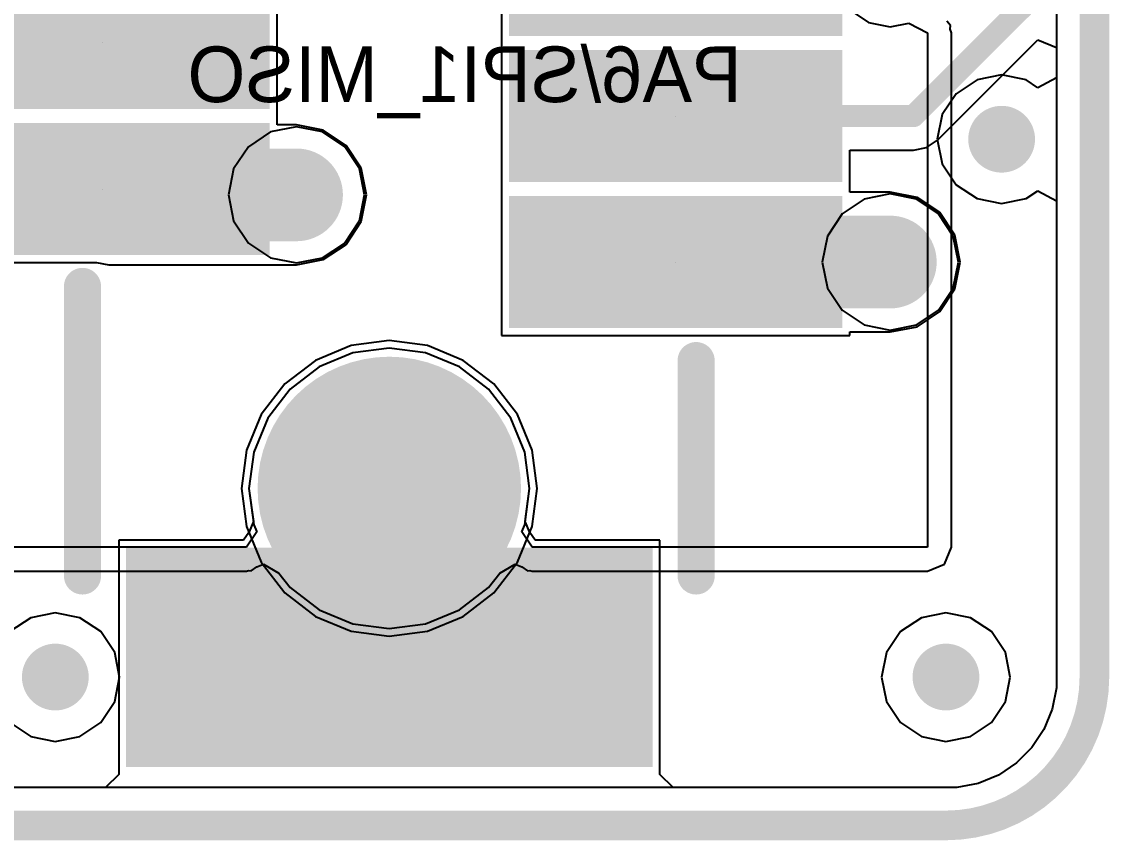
# Model space of a CAD drawing. Header units: millimetres. Extents: x 0.3 to 2.93, y 1.33 to 2.08.
# Drawn here: x 2.641 to 2.934, y 1.326 to 1.5467 of the extents above; entities that cross this region are included whole.
import ezdxf

# ---------------------------------------------------------------- set-up
doc = ezdxf.new("R2010")
doc.units = ezdxf.units.MM
doc.header["$MEASUREMENT"] = 0
for name, color, linetype in [('BottomLayer', 5, 'Continuous'), ('BottomOverlay', 54, 'Continuous'), ('BottomSolder', 6, 'Continuous'), ('Mechanical2', 216, 'Continuous'), ('MidLayer1', 16, 'Continuous'), ('MidLayer2', 76, 'Continuous'), ('MultiLayer', 9, 'Continuous'), ('PadHoleLayer', 156, 'Continuous'), ('TopLayer', 1, 'Continuous'), ('TopOverlay', 2, 'Continuous'), ('TopPaste', 8, 'Continuous'), ('TopSolder', 216, 'Continuous'), ('ViaHoleLayer', 16, 'Continuous')]:
    doc.layers.add(name, color=color, linetype=linetype)

# ---------------------------------------------------------------- blocks, each defined once
blk = doc.blocks.new('DF9_15S_1V_100')
at = {"layer": 'BottomLayer', "const_width": 0.0315}
blk.add_lwpolyline([(-0.21457, 0, 1), (-0.18307, 0, 1)], format="xyb", close=True, dxfattribs=at)
at = {"layer": 'BottomSolder', "const_width": 0.0355}
blk.add_lwpolyline([(-0.21657, 0, 1), (-0.18107, 0, 1)], format="xyb", close=True, dxfattribs=at)
at = {"layer": 'MidLayer1', "const_width": 0.0315}
blk.add_lwpolyline([(-0.21457, 0, 1), (-0.18307, 0, 1)], format="xyb", close=True, dxfattribs=at)
at = {"layer": 'MidLayer2', "const_width": 0.0315}
blk.add_lwpolyline([(-0.21457, 0, 1), (-0.18307, 0, 1)], format="xyb", close=True, dxfattribs=at)
at = {"layer": 'MultiLayer', "const_width": 0.0315}
blk.add_lwpolyline([(-0.21457, 0, 1), (-0.18307, 0, 1)], format="xyb", close=True, dxfattribs=at)
at = {"layer": 'PadHoleLayer'}
for points in [[(-0.11811, 0.07717), (-0.11811, 0.07717, -1), (-0.11811, 0.07717), (-0.11811, 0.07717, -1)], [(-0.07874, 0.07717), (-0.07874, 0.07717, -1), (-0.07874, 0.07717), (-0.07874, 0.07717, -1)], [(-0.1378, -0.07717), (-0.1378, -0.07717, -1), (-0.1378, -0.07717), (-0.1378, -0.07717, -1)], [(-0.09843, -0.07717), (-0.09843, -0.07717, -1), (-0.09843, -0.07717), (-0.09843, -0.07717, -1)]]:
    blk.add_lwpolyline(points, format="xyb", close=True, dxfattribs=at)
at = {"layer": 'PadHoleLayer', "const_width": 0.02559}
blk.add_lwpolyline([(-0.21161, 0, 1), (-0.18602, 0, 1)], format="xyb", close=True, dxfattribs=at)
at = {"layer": 'TopLayer', "const_width": 0.0315}
blk.add_lwpolyline([(-0.21457, 0, 1), (-0.18307, 0, 1)], format="xyb", close=True, dxfattribs=at)
at = {"layer": 'TopLayer'}
for points in [[(-0.13189, 0.03622), (-0.10433, 0.03622), (-0.13189, 0.11811), (-0.10433, 0.11811)], [(-0.09252, 0.03622), (-0.06496, 0.03622), (-0.09252, 0.11811), (-0.06496, 0.11811)], [(-0.26996, -0.06693), (-0.21878, -0.06693), (-0.26996, 0.06693), (-0.21878, 0.06693)], [(-0.15157, -0.11811), (-0.12402, -0.11811), (-0.15157, -0.03622), (-0.12402, -0.03622)], [(-0.1122, -0.11811), (-0.08465, -0.11811), (-0.1122, -0.03622), (-0.08465, -0.03622)]]:
    blk.add_solid(points, dxfattribs=at)
at = {"layer": 'TopOverlay', "const_width": 0.01}
for points in [[(-0.22244, 0.08268), (-0.14437, 0.08268)], [(-0.22244, -0.08268), (-0.16437, -0.08268)]]:
    blk.add_lwpolyline(points, dxfattribs=at)
at = {"layer": 'TopOverlay', "const_width": 0.005}
for points in [[(-0.22494, 0.08268, 1), (-0.21994, 0.08268, 1)], [(-0.14687, 0.08268, 1), (-0.14187, 0.08268, 1)], [(-0.22494, -0.08268, 1), (-0.21994, -0.08268, 1)], [(-0.16687, -0.08268, 1), (-0.16187, -0.08268, 1)]]:
    blk.add_lwpolyline(points, format="xyb", close=True, dxfattribs=at)
at = {"layer": 'TopPaste'}
for points in [[(-0.12989, 0.03822), (-0.10633, 0.03822), (-0.12989, 0.11611), (-0.10633, 0.11611)], [(-0.09052, 0.03822), (-0.06696, 0.03822), (-0.09052, 0.11611), (-0.06696, 0.11611)], [(-0.26796, -0.06493), (-0.22078, -0.06493), (-0.26796, 0.06493), (-0.22078, 0.06493)], [(-0.14957, -0.11611), (-0.12602, -0.11611), (-0.14957, -0.03822), (-0.12602, -0.03822)], [(-0.1102, -0.11611), (-0.08665, -0.11611), (-0.1102, -0.03822), (-0.08665, -0.03822)]]:
    blk.add_solid(points, dxfattribs=at)
at = {"layer": 'TopSolder', "const_width": 0.0355}
blk.add_lwpolyline([(-0.21657, 0, 1), (-0.18107, 0, 1)], format="xyb", close=True, dxfattribs=at)
at = {"layer": 'TopSolder'}
for points in [[(-0.13589, 0.03222), (-0.10033, 0.03222), (-0.13589, 0.12211), (-0.10033, 0.12211)], [(-0.09652, 0.03222), (-0.06096, 0.03222), (-0.09652, 0.12211), (-0.06096, 0.12211)], [(-0.27396, -0.07093), (-0.21478, -0.07093), (-0.27396, 0.07093), (-0.21478, 0.07093)], [(-0.15557, -0.12211), (-0.12002, -0.12211), (-0.15557, -0.03222), (-0.12002, -0.03222)], [(-0.1162, -0.12211), (-0.08065, -0.12211), (-0.1162, -0.03222), (-0.08065, -0.03222)], [(-0.07683, -0.12211), (-0.04128, -0.12211), (-0.07683, -0.03222), (-0.04128, -0.03222)]]:
    blk.add_solid(points, dxfattribs=at)

msp = doc.modelspace()

# ---------------------------------------------------------------- linework, layer by layer
at = {"layer": 'BottomLayer'}
for p, q in [((2.9198, 1.92851), (2.9198, 1.37)), ((2.86419, 1.54982), (2.86915, 1.5465)), ((2.86915, 1.5465), (2.875, 1.54534)), ((2.875, 1.54534), (2.88, 1.54633)), ((2.88, 1.54633), (2.885, 1.54372)), ((2.8912, 1.54566), (2.89019, 1.54686)), ((2.89111, 1.54465), (2.8912, 1.54566)), ((2.89149, 1.54372), (2.89111, 1.54465)), ((2.885, 1.54372), (2.885, 1.405)), ((2.89149, 1.405), (2.89149, 1.54372)), ((2.73021, 1.4574), (2.72109, 1.45362)), ((2.74, 1.45869), (2.73021, 1.4574)), ((2.74979, 1.4574), (2.74, 1.45869)), ((2.75891, 1.45362), (2.74979, 1.4574)), ((2.72109, 1.45362), (2.71326, 1.44761)), ((2.76674, 1.44761), (2.75891, 1.45362)), ((2.71326, 1.44761), (2.70725, 1.43978)), ((2.77275, 1.43978), (2.76674, 1.44761)), ((2.70725, 1.43978), (2.70347, 1.43065)), ((2.77653, 1.43065), (2.77275, 1.43978)), ((2.70347, 1.43065), (2.70218, 1.42087)), ((2.77782, 1.42087), (2.77653, 1.43065)), ((2.70218, 1.42087), (2.70347, 1.41108)), ((2.77653, 1.41108), (2.77782, 1.42087)), ((2.70347, 1.41108), (2.70426, 1.40916)), ((2.77574, 1.40916), (2.77653, 1.41108)), ((2.70426, 1.40916), (2.70149, 1.405)), ((2.77851, 1.405), (2.77574, 1.40916)), ((2.70149, 1.405), (2.60648, 1.405)), ((2.885, 1.405), (2.77851, 1.405)), ((2.88959, 1.40041), (2.89149, 1.405)), ((2.62291, 1.39851), (2.70149, 1.39851)), ((2.70149, 1.39851), (2.7021, 1.39876)), ((2.7021, 1.39876), (2.70275, 1.39863)), ((2.70275, 1.39863), (2.70433, 1.39968)), ((2.70433, 1.39968), (2.70608, 1.40041)), ((2.70608, 1.40041), (2.71025, 1.39804)), ((2.71025, 1.39804), (2.71326, 1.39412)), ((2.76674, 1.39412), (2.76975, 1.39804)), ((2.76975, 1.39804), (2.77392, 1.40041)), ((2.77392, 1.40041), (2.77567, 1.39968)), ((2.77567, 1.39968), (2.77725, 1.39863)), ((2.77725, 1.39863), (2.7779, 1.39876)), ((2.7779, 1.39876), (2.77851, 1.39851)), ((2.77851, 1.39851), (2.885, 1.39851)), ((2.885, 1.39851), (2.88959, 1.40041)), ((2.71326, 1.39412), (2.72109, 1.38811)), ((2.75891, 1.38811), (2.76674, 1.39412)), ((2.72109, 1.38811), (2.73021, 1.38434)), ((2.74979, 1.38434), (2.75891, 1.38811)), ((2.73021, 1.38434), (2.74, 1.38305)), ((2.74, 1.38305), (2.74979, 1.38434)), ((2.9198, 1.37), (2.9198, 1.36706)), ((2.9198, 1.36706), (2.91866, 1.36131)), ((2.91866, 1.36131), (2.91641, 1.35588)), ((2.91641, 1.35588), (2.91315, 1.351)), ((2.91315, 1.351), (2.909, 1.34685)), ((2.909, 1.34685), (2.90412, 1.34359)), ((2.90412, 1.34359), (2.89869, 1.34134)), ((2.89294, 1.3402), (0.33706, 1.3402)), ((2.89869, 1.34134), (2.89294, 1.3402))]:
    msp.add_line(p, q, dxfattribs=at)
for points, const_width in [([(2.9005, 1.515, 1), (2.9095, 1.515, 1)], 0.009), ([(2.71, 1.5, 1), (2.72, 1.5, 1)], 0.01), ([(2.87, 1.48189, 1), (2.88, 1.48189, 1)], 0.01), ([(2.6455, 1.37, 1), (2.6545, 1.37, 1)], 0.009), ([(2.8855, 1.37, 1), (2.8945, 1.37, 1)], 0.009)]:
    msp.add_lwpolyline(points, format="xyb", close=True, dxfattribs=dict(at, const_width=const_width))
at = {"layer": 'Mechanical2', "const_width": 0.008}
for points in [[(2.93, 1.37), (2.93, 2.03)], [(0.34, 1.33), (2.89, 1.33)]]:
    msp.add_lwpolyline(points, dxfattribs=at)
msp.add_lwpolyline([(2.93, 1.37, -0.414214), (2.89, 1.33)], format="xyb", dxfattribs=at)
at = {"layer": 'Mechanical2', "const_width": 0.004}
for points in [[(2.928, 1.37, 1), (2.932, 1.37, 1)], [(2.928, 1.37, 1), (2.932, 1.37, 1)], [(2.888, 1.33, 1), (2.892, 1.33, 1)], [(2.888, 1.33, 1), (2.892, 1.33, 1)]]:
    msp.add_lwpolyline(points, format="xyb", close=True, dxfattribs=at)
at = {"layer": 'MidLayer1'}
for p, q in [((2.9198, 1.86004), (2.9198, 1.53157)), ((2.89837, 1.53101), (2.89274, 1.52726)), ((2.905, 1.53233), (2.89837, 1.53101)), ((2.91163, 1.53101), (2.905, 1.53233)), ((2.9148, 1.52889), (2.91163, 1.53101)), ((2.9198, 1.53157), (2.9148, 1.52889)), ((2.89274, 1.52726), (2.88899, 1.52163)), ((2.88899, 1.52163), (2.88767, 1.515)), ((2.715, 1.51835), (2.70798, 1.51696)), ((2.72202, 1.51696), (2.715, 1.51835)), ((2.70798, 1.51696), (2.70202, 1.51298)), ((2.72798, 1.51298), (2.72202, 1.51696)), ((2.70202, 1.51298), (2.69804, 1.50702)), ((2.73196, 1.50702), (2.72798, 1.51298)), ((2.88767, 1.515), (2.88899, 1.50837)), ((2.69804, 1.50702), (2.69665, 1.5)), ((2.73335, 1.5), (2.73196, 1.50702)), ((2.88899, 1.50837), (2.89274, 1.50274)), ((2.89274, 1.50274), (2.89837, 1.49899)), ((2.91163, 1.49899), (2.9148, 1.50111)), ((2.9148, 1.50111), (2.9198, 1.49843)), ((2.69665, 1.5), (2.69804, 1.49298)), ((2.73196, 1.49298), (2.73335, 1.5)), ((2.86798, 1.49885), (2.86202, 1.49487)), ((2.875, 1.50024), (2.86798, 1.49885)), ((2.88202, 1.49885), (2.875, 1.50024)), ((2.88798, 1.49487), (2.88202, 1.49885)), ((2.89837, 1.49899), (2.905, 1.49767)), ((2.905, 1.49767), (2.91163, 1.49899)), ((2.9198, 1.49843), (2.9198, 1.36706)), ((2.86202, 1.49487), (2.85804, 1.48891)), ((2.89196, 1.48891), (2.88798, 1.49487)), ((2.69804, 1.49298), (2.70202, 1.48702)), ((2.72798, 1.48702), (2.73196, 1.49298)), ((2.85804, 1.48891), (2.85665, 1.48189)), ((2.89335, 1.48189), (2.89196, 1.48891)), ((2.70202, 1.48702), (2.70798, 1.48304)), ((2.72202, 1.48304), (2.72798, 1.48702)), ((2.70798, 1.48304), (2.715, 1.48165)), ((2.715, 1.48165), (2.72202, 1.48304)), ((2.85665, 1.48189), (2.85804, 1.47487)), ((2.89196, 1.47487), (2.89335, 1.48189)), ((2.85804, 1.47487), (2.86202, 1.46891)), ((2.88798, 1.46891), (2.89196, 1.47487)), ((2.86202, 1.46891), (2.86798, 1.46493)), ((2.88202, 1.46493), (2.88798, 1.46891)), ((2.86798, 1.46493), (2.875, 1.46354)), ((2.875, 1.46354), (2.88202, 1.46493)), ((2.74, 1.4607), (2.72969, 1.45935)), ((2.75031, 1.45935), (2.74, 1.4607)), ((2.72969, 1.45935), (2.72008, 1.45537)), ((2.75992, 1.45537), (2.75031, 1.45935)), ((2.72008, 1.45537), (2.71183, 1.44904)), ((2.76817, 1.44904), (2.75992, 1.45537)), ((2.71183, 1.44904), (2.7055, 1.44078)), ((2.7745, 1.44078), (2.76817, 1.44904)), ((2.7055, 1.44078), (2.70152, 1.43118)), ((2.77848, 1.43118), (2.7745, 1.44078)), ((2.70152, 1.43118), (2.70016, 1.42087)), ((2.77984, 1.42087), (2.77848, 1.43118)), ((2.70016, 1.42087), (2.70152, 1.41056)), ((2.77848, 1.41056), (2.77984, 1.42087)), ((2.70152, 1.41056), (2.7055, 1.40095)), ((2.7745, 1.40095), (2.77848, 1.41056)), ((2.7055, 1.40095), (2.71183, 1.3927)), ((2.76817, 1.3927), (2.7745, 1.40095)), ((2.71183, 1.3927), (2.72008, 1.38637)), ((2.75992, 1.38637), (2.76817, 1.3927)), ((2.65, 1.38733), (2.64337, 1.38601)), ((2.65663, 1.38601), (2.65, 1.38733)), ((2.72008, 1.38637), (2.72969, 1.38239)), ((2.75031, 1.38239), (2.75992, 1.38637)), ((2.89, 1.38733), (2.88337, 1.38601)), ((2.89663, 1.38601), (2.89, 1.38733)), ((2.64337, 1.38601), (2.63774, 1.38226)), ((2.66226, 1.38226), (2.65663, 1.38601)), ((2.88337, 1.38601), (2.87774, 1.38226)), ((2.90226, 1.38226), (2.89663, 1.38601)), ((2.66601, 1.37663), (2.66226, 1.38226)), ((2.72969, 1.38239), (2.74, 1.38103)), ((2.74, 1.38103), (2.75031, 1.38239)), ((2.87774, 1.38226), (2.87399, 1.37663)), ((2.90601, 1.37663), (2.90226, 1.38226)), ((2.66733, 1.37), (2.66601, 1.37663)), ((2.87399, 1.37663), (2.87267, 1.37)), ((2.90733, 1.37), (2.90601, 1.37663)), ((2.66601, 1.36337), (2.66733, 1.37)), ((2.87267, 1.37), (2.87399, 1.36337)), ((2.90601, 1.36337), (2.90733, 1.37)), ((2.9198, 1.36706), (2.91866, 1.36131)), ((2.66226, 1.35774), (2.66601, 1.36337)), ((2.87399, 1.36337), (2.87774, 1.35774)), ((2.90226, 1.35774), (2.90601, 1.36337)), ((2.91866, 1.36131), (2.91641, 1.35588)), ((2.63774, 1.35774), (2.64337, 1.35399)), ((2.65663, 1.35399), (2.66226, 1.35774)), ((2.87774, 1.35774), (2.88337, 1.35399)), ((2.89663, 1.35399), (2.90226, 1.35774)), ((2.64337, 1.35399), (2.65, 1.35267)), ((2.65, 1.35267), (2.65663, 1.35399)), ((2.88337, 1.35399), (2.89, 1.35267)), ((2.89, 1.35267), (2.89663, 1.35399)), ((2.91641, 1.35588), (2.91315, 1.351)), ((2.91315, 1.351), (2.909, 1.34685)), ((2.909, 1.34685), (2.90412, 1.34359)), ((2.90412, 1.34359), (2.89869, 1.34134)), ((2.89294, 1.3402), (2.22996, 1.3402)), ((2.89869, 1.34134), (2.89294, 1.3402))]:
    msp.add_line(p, q, dxfattribs=at)
for points, const_width in [([(2.9005, 1.515, 1), (2.9095, 1.515, 1)], 0.009), ([(2.71, 1.5, 1), (2.72, 1.5, 1)], 0.01), ([(2.87, 1.48189, 1), (2.88, 1.48189, 1)], 0.01), ([(2.6455, 1.37, 1), (2.6545, 1.37, 1)], 0.009), ([(2.8855, 1.37, 1), (2.8945, 1.37, 1)], 0.009)]:
    msp.add_lwpolyline(points, format="xyb", close=True, dxfattribs=dict(at, const_width=const_width))
at = {"layer": 'MidLayer2'}
for p, q in [((2.9198, 1.86004), (2.9198, 1.53157)), ((2.89837, 1.53101), (2.89274, 1.52726)), ((2.905, 1.53233), (2.89837, 1.53101)), ((2.91163, 1.53101), (2.905, 1.53233)), ((2.9148, 1.52889), (2.91163, 1.53101)), ((2.9198, 1.53157), (2.9148, 1.52889)), ((2.89274, 1.52726), (2.88899, 1.52163)), ((2.88899, 1.52163), (2.88767, 1.515)), ((2.715, 1.51835), (2.70798, 1.51696)), ((2.72202, 1.51696), (2.715, 1.51835)), ((2.70798, 1.51696), (2.70202, 1.51298)), ((2.72798, 1.51298), (2.72202, 1.51696)), ((2.70202, 1.51298), (2.69804, 1.50702)), ((2.73196, 1.50702), (2.72798, 1.51298)), ((2.88767, 1.515), (2.88899, 1.50837)), ((2.69804, 1.50702), (2.69665, 1.5)), ((2.73335, 1.5), (2.73196, 1.50702)), ((2.88899, 1.50837), (2.89274, 1.50274)), ((2.89274, 1.50274), (2.89837, 1.49899)), ((2.91163, 1.49899), (2.9148, 1.50111)), ((2.9148, 1.50111), (2.9198, 1.49843)), ((2.69665, 1.5), (2.69804, 1.49298)), ((2.73196, 1.49298), (2.73335, 1.5)), ((2.86798, 1.49885), (2.86202, 1.49487)), ((2.875, 1.50024), (2.86798, 1.49885)), ((2.88202, 1.49885), (2.875, 1.50024)), ((2.88798, 1.49487), (2.88202, 1.49885)), ((2.89837, 1.49899), (2.905, 1.49767)), ((2.905, 1.49767), (2.91163, 1.49899)), ((2.9198, 1.49843), (2.9198, 1.36706)), ((2.86202, 1.49487), (2.85804, 1.48891)), ((2.89196, 1.48891), (2.88798, 1.49487)), ((2.69804, 1.49298), (2.70202, 1.48702)), ((2.72798, 1.48702), (2.73196, 1.49298)), ((2.85804, 1.48891), (2.85665, 1.48189)), ((2.89335, 1.48189), (2.89196, 1.48891)), ((2.70202, 1.48702), (2.70798, 1.48304)), ((2.72202, 1.48304), (2.72798, 1.48702)), ((2.70798, 1.48304), (2.715, 1.48165)), ((2.715, 1.48165), (2.72202, 1.48304)), ((2.85665, 1.48189), (2.85804, 1.47487)), ((2.89196, 1.47487), (2.89335, 1.48189)), ((2.85804, 1.47487), (2.86202, 1.46891)), ((2.88798, 1.46891), (2.89196, 1.47487)), ((2.86202, 1.46891), (2.86798, 1.46493)), ((2.88202, 1.46493), (2.88798, 1.46891)), ((2.86798, 1.46493), (2.875, 1.46354)), ((2.875, 1.46354), (2.88202, 1.46493)), ((2.74, 1.4607), (2.72969, 1.45935)), ((2.75031, 1.45935), (2.74, 1.4607)), ((2.72969, 1.45935), (2.72008, 1.45537)), ((2.75992, 1.45537), (2.75031, 1.45935)), ((2.72008, 1.45537), (2.71183, 1.44904)), ((2.76817, 1.44904), (2.75992, 1.45537)), ((2.71183, 1.44904), (2.7055, 1.44078)), ((2.7745, 1.44078), (2.76817, 1.44904)), ((2.7055, 1.44078), (2.70152, 1.43118)), ((2.77848, 1.43118), (2.7745, 1.44078)), ((2.70152, 1.43118), (2.70016, 1.42087)), ((2.77984, 1.42087), (2.77848, 1.43118)), ((2.70016, 1.42087), (2.70152, 1.41056)), ((2.77848, 1.41056), (2.77984, 1.42087)), ((2.70152, 1.41056), (2.7055, 1.40095)), ((2.7745, 1.40095), (2.77848, 1.41056)), ((2.7055, 1.40095), (2.71183, 1.3927)), ((2.76817, 1.3927), (2.7745, 1.40095)), ((2.71183, 1.3927), (2.72008, 1.38637)), ((2.75992, 1.38637), (2.76817, 1.3927)), ((2.65, 1.38733), (2.64337, 1.38601)), ((2.65663, 1.38601), (2.65, 1.38733)), ((2.72008, 1.38637), (2.72969, 1.38239)), ((2.75031, 1.38239), (2.75992, 1.38637)), ((2.89, 1.38733), (2.88337, 1.38601)), ((2.89663, 1.38601), (2.89, 1.38733)), ((2.64337, 1.38601), (2.63774, 1.38226)), ((2.66226, 1.38226), (2.65663, 1.38601)), ((2.88337, 1.38601), (2.87774, 1.38226)), ((2.90226, 1.38226), (2.89663, 1.38601)), ((2.66601, 1.37663), (2.66226, 1.38226)), ((2.72969, 1.38239), (2.74, 1.38103)), ((2.74, 1.38103), (2.75031, 1.38239)), ((2.87774, 1.38226), (2.87399, 1.37663)), ((2.90601, 1.37663), (2.90226, 1.38226)), ((2.66733, 1.37), (2.66601, 1.37663)), ((2.87399, 1.37663), (2.87267, 1.37)), ((2.90733, 1.37), (2.90601, 1.37663)), ((2.66601, 1.36337), (2.66733, 1.37)), ((2.87267, 1.37), (2.87399, 1.36337)), ((2.90601, 1.36337), (2.90733, 1.37)), ((2.9198, 1.36706), (2.91866, 1.36131)), ((2.66226, 1.35774), (2.66601, 1.36337)), ((2.87399, 1.36337), (2.87774, 1.35774)), ((2.90226, 1.35774), (2.90601, 1.36337)), ((2.91866, 1.36131), (2.91641, 1.35588)), ((2.63774, 1.35774), (2.64337, 1.35399)), ((2.65663, 1.35399), (2.66226, 1.35774)), ((2.87774, 1.35774), (2.88337, 1.35399)), ((2.89663, 1.35399), (2.90226, 1.35774)), ((2.64337, 1.35399), (2.65, 1.35267)), ((2.65, 1.35267), (2.65663, 1.35399)), ((2.88337, 1.35399), (2.89, 1.35267)), ((2.89, 1.35267), (2.89663, 1.35399)), ((2.91641, 1.35588), (2.91315, 1.351)), ((2.91315, 1.351), (2.909, 1.34685)), ((2.909, 1.34685), (2.90412, 1.34359)), ((2.90412, 1.34359), (2.89869, 1.34134)), ((2.89294, 1.3402), (2.22996, 1.3402)), ((2.89869, 1.34134), (2.89294, 1.3402))]:
    msp.add_line(p, q, dxfattribs=at)
for points, const_width in [([(2.9005, 1.515, 1), (2.9095, 1.515, 1)], 0.009), ([(2.71, 1.5, 1), (2.72, 1.5, 1)], 0.01), ([(2.87, 1.48189, 1), (2.88, 1.48189, 1)], 0.01), ([(2.6455, 1.37, 1), (2.6545, 1.37, 1)], 0.009), ([(2.8855, 1.37, 1), (2.8945, 1.37, 1)], 0.009)]:
    msp.add_lwpolyline(points, format="xyb", close=True, dxfattribs=dict(at, const_width=const_width))
at = {"layer": 'MultiLayer'}
for points, const_width in [([(2.9005, 1.515, 1), (2.9095, 1.515, 1)], 0.009), ([(2.71, 1.5, 1), (2.72, 1.5, 1)], 0.01), ([(2.87, 1.48189, 1), (2.88, 1.48189, 1)], 0.01), ([(2.6455, 1.37, 1), (2.6545, 1.37, 1)], 0.009), ([(2.8855, 1.37, 1), (2.8945, 1.37, 1)], 0.009)]:
    msp.add_lwpolyline(points, format="xyb", close=True, dxfattribs=dict(at, const_width=const_width))
at = {"layer": 'TopLayer'}
for p, q in [((2.77022, 1.58114), (2.77022, 1.54085)), ((2.70978, 1.51886), (2.70978, 1.56145)), ((2.88775, 1.51477), (2.9148, 1.54183)), ((2.9148, 1.54183), (2.9198, 1.53976)), ((2.77022, 1.54085), (2.77022, 1.50148)), ((2.9198, 1.53976), (2.9198, 1.36706)), ((2.715, 1.51886), (2.70978, 1.51886)), ((2.72222, 1.51743), (2.715, 1.51886)), ((2.72834, 1.51334), (2.72222, 1.51743)), ((2.73243, 1.50722), (2.72834, 1.51334)), ((2.88126, 1.51208), (2.88477, 1.51278)), ((2.88477, 1.51278), (2.88775, 1.51477)), ((2.86411, 1.50075), (2.86411, 1.51208)), ((2.86411, 1.51208), (2.88126, 1.51208)), ((2.73386, 1.5), (2.73243, 1.50722)), ((2.77022, 1.50148), (2.77022, 1.46211)), ((2.875, 1.50075), (2.86411, 1.50075)), ((2.88222, 1.49932), (2.875, 1.50075)), ((2.73243, 1.49278), (2.73386, 1.5)), ((2.88834, 1.49523), (2.88222, 1.49932)), ((2.89243, 1.48911), (2.88834, 1.49523)), ((2.72834, 1.48666), (2.73243, 1.49278)), ((2.89386, 1.48189), (2.89243, 1.48911)), ((2.72222, 1.48257), (2.72834, 1.48666)), ((2.61589, 1.4818), (2.6611, 1.4818)), ((2.6611, 1.4818), (2.66441, 1.48114)), ((2.66441, 1.48114), (2.715, 1.48114)), ((2.715, 1.48114), (2.72222, 1.48257)), ((2.89243, 1.47467), (2.89386, 1.48189)), ((2.88834, 1.46855), (2.89243, 1.47467)), ((2.88222, 1.46446), (2.88834, 1.46855)), ((2.86411, 1.46211), (2.86411, 1.46303)), ((2.86411, 1.46303), (2.875, 1.46303)), ((2.875, 1.46303), (2.88222, 1.46446)), ((2.77022, 1.46211), (2.86411, 1.46211)), ((2.73021, 1.4574), (2.72109, 1.45362)), ((2.74, 1.45869), (2.73021, 1.4574)), ((2.74979, 1.4574), (2.74, 1.45869)), ((2.75891, 1.45362), (2.74979, 1.4574)), ((2.72109, 1.45362), (2.71326, 1.44761)), ((2.76674, 1.44761), (2.75891, 1.45362)), ((2.71326, 1.44761), (2.70725, 1.43978)), ((2.77275, 1.43978), (2.76674, 1.44761)), ((2.70725, 1.43978), (2.70347, 1.43065)), ((2.77653, 1.43065), (2.77275, 1.43978)), ((2.70347, 1.43065), (2.70218, 1.42087)), ((2.77782, 1.42087), (2.77653, 1.43065)), ((2.70218, 1.42087), (2.70336, 1.41191)), ((2.77664, 1.41191), (2.77782, 1.42087)), ((2.70336, 1.41191), (2.70211, 1.40901)), ((2.77789, 1.40901), (2.77664, 1.41191)), ((2.7007, 1.40691), (2.66707, 1.40691)), ((2.66707, 1.40691), (2.66707, 1.3452)), ((2.70211, 1.40901), (2.7007, 1.40691)), ((2.7793, 1.40691), (2.77789, 1.40901)), ((2.81293, 1.40691), (2.7793, 1.40691)), ((2.81293, 1.3452), (2.81293, 1.40691)), ((2.9198, 1.36706), (2.91866, 1.36131)), ((2.91866, 1.36131), (2.91641, 1.35588)), ((2.91641, 1.35588), (2.91315, 1.351)), ((2.91315, 1.351), (2.909, 1.34685)), ((2.66707, 1.3452), (2.66707, 1.34372)), ((2.81293, 1.34372), (2.81293, 1.3452)), ((2.909, 1.34685), (2.90412, 1.34359)), ((2.66707, 1.34372), (2.66353, 1.3402)), ((2.81647, 1.3402), (2.81293, 1.34372)), ((2.90412, 1.34359), (2.89869, 1.34134)), ((2.66353, 1.3402), (2.06474, 1.3402)), ((2.89294, 1.3402), (2.81647, 1.3402)), ((2.89869, 1.34134), (2.89294, 1.3402))]:
    msp.add_line(p, q, dxfattribs=at)
for points, const_width in [([(2.88126, 1.52126), (2.91081, 1.55081)], 0.006), ([(2.61594, 1.54095), (2.66283, 1.54095)], 0.006), ([(2.81717, 1.52126), (2.88126, 1.52126)], 0.006), ([(2.66283, 1.50157), (2.66441, 1.5)], 0.025), ([(2.66441, 1.5), (2.715, 1.5)], 0.025), ([(2.81717, 1.48189), (2.875, 1.48189)], 0.025)]:
    msp.add_lwpolyline(points, dxfattribs=dict(at, const_width=const_width))
for points, const_width in [([(2.66133, 1.54095, 1), (2.66433, 1.54095, 1)], 0.003), ([(2.81567, 1.52126, 1), (2.81867, 1.52126, 1)], 0.003), ([(2.87976, 1.52126, 1), (2.88276, 1.52126, 1)], 0.003), ([(2.87976, 1.52126, 1), (2.88276, 1.52126, 1)], 0.003), ([(2.9005, 1.515, 1), (2.9095, 1.515, 1)], 0.009), ([(2.65658, 1.50157, 1), (2.66908, 1.50157, 1)], 0.0125), ([(2.65816, 1.5, 1), (2.67066, 1.5, 1)], 0.0125), ([(2.65816, 1.5, 1), (2.67066, 1.5, 1)], 0.0125), ([(2.70875, 1.5, 1), (2.72125, 1.5, 1)], 0.0125), ([(2.71, 1.5, 1), (2.72, 1.5, 1)], 0.01), ([(2.81092, 1.48189, 1), (2.82342, 1.48189, 1)], 0.0125), ([(2.86875, 1.48189, 1), (2.88125, 1.48189, 1)], 0.0125), ([(2.87, 1.48189, 1), (2.88, 1.48189, 1)], 0.01), ([(2.6455, 1.37, 1), (2.6545, 1.37, 1)], 0.009), ([(2.8855, 1.37, 1), (2.8945, 1.37, 1)], 0.009)]:
    msp.add_lwpolyline(points, format="xyb", close=True, dxfattribs=dict(at, const_width=const_width))
at = {"layer": 'ViaHoleLayer'}
for points, const_width in [([(2.903, 1.515, 1), (2.907, 1.515, 1)], 0.004), ([(2.7125, 1.5, 1), (2.7175, 1.5, 1)], 0.005), ([(2.8725, 1.48189, 1), (2.8775, 1.48189, 1)], 0.005), ([(2.648, 1.37, 1), (2.652, 1.37, 1)], 0.004), ([(2.888, 1.37, 1), (2.892, 1.37, 1)], 0.004)]:
    msp.add_lwpolyline(points, format="xyb", close=True, dxfattribs=dict(at, const_width=const_width))

# ---------------------------------------------------------------- block references
at = {"rotation": 90}
msp.add_blockref('DF9_15S_1V_100', (2.74, 1.61969), dxfattribs=at)

# ---------------------------------------------------------------- texts
at = {"layer": 'BottomOverlay', "text_generation_flag": 2}
msp.add_text('PA6/SPI1_MISO', height=0.015, dxfattribs=at).set_placement((2.835, 1.525))

doc.saveas('drawing.dxf')
